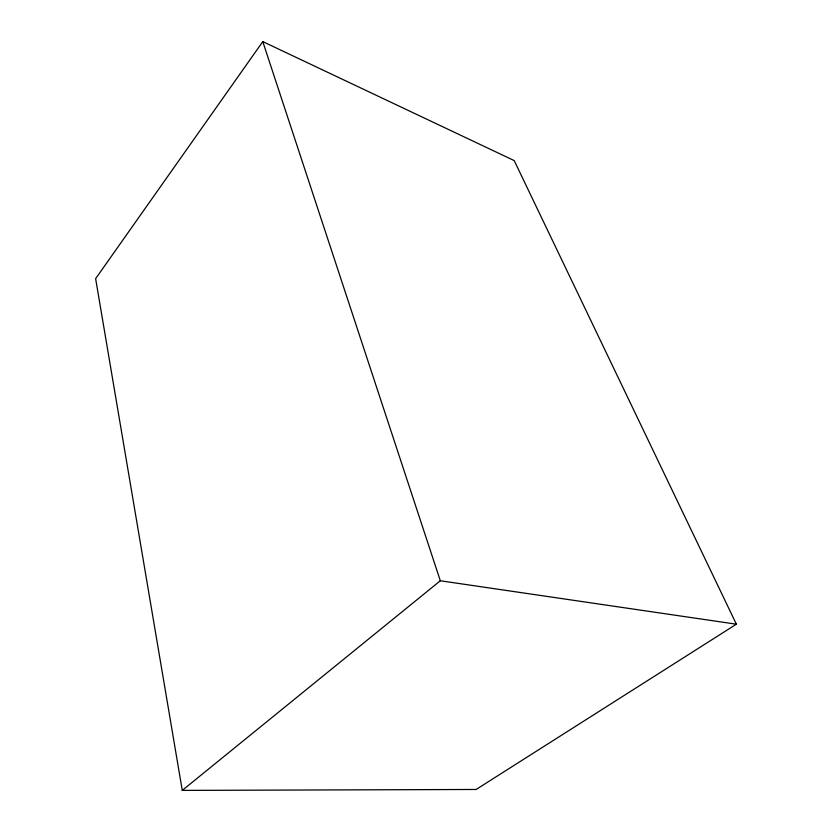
<?xml version="1.0" encoding="UTF-8"?>
<svg xmlns="http://www.w3.org/2000/svg" width="832" height="832" viewBox="0 0 832 832"><rect width="100%" height="100%" fill="white"/><g stroke="black" fill="none" stroke-linecap="round" stroke-linejoin="round"><path stroke-width="1.25" d="M262.787 41.6L95.628 278.658L182.26 790.4L476.133 789.474L736.372 624.198L514.197 160.586L262.787 41.6L440.315 580.767L736.372 624.198M182.26 790.4L440.315 580.767"/></g></svg>
